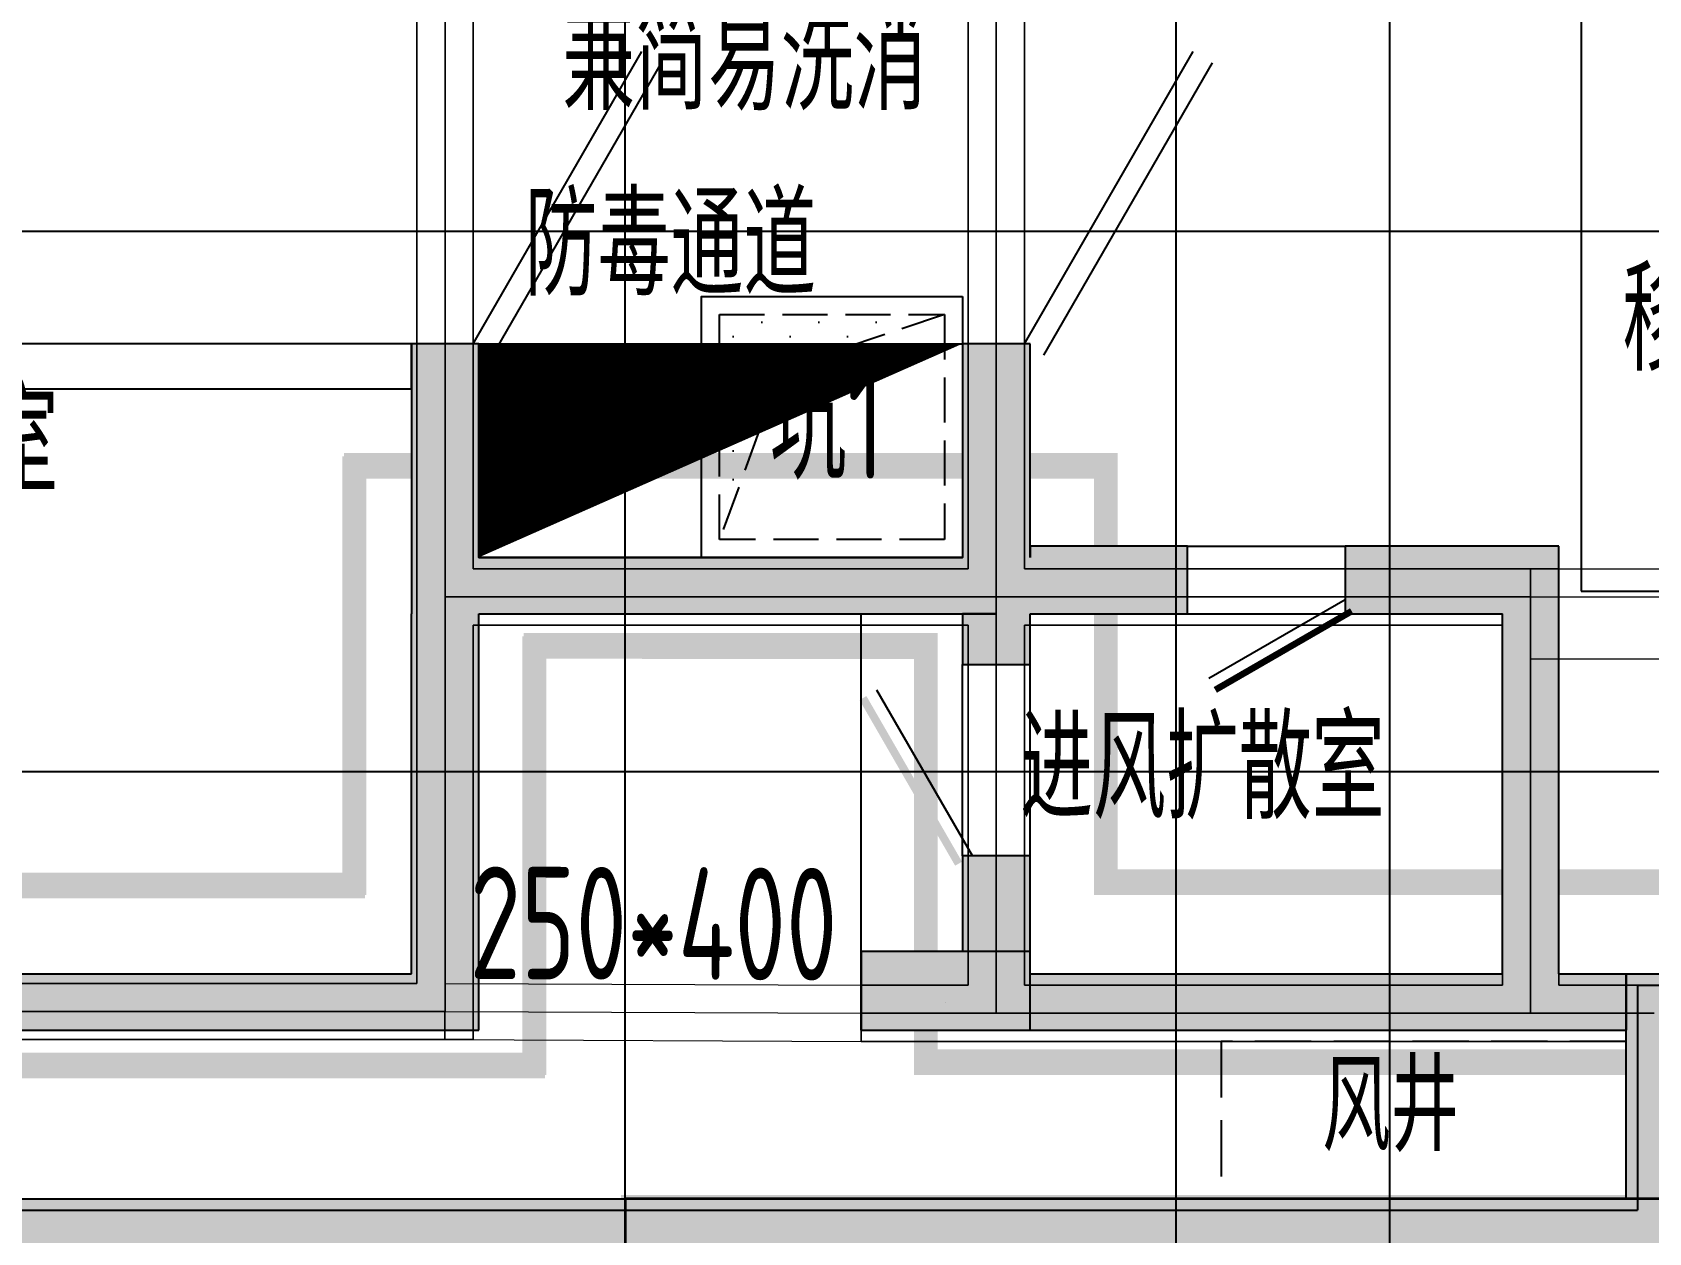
# Model space of a CAD drawing. Extents: x 369444 to 684549, y -549309 to 575337.
# Drawn here: x 492840 to 500024, y 399707 to 405041 of the extents above; entities that cross this region are included whole.
import ezdxf

# ---------------------------------------------------------------- set-up
doc = ezdxf.new("R2010")
doc.units = 0
doc.header["$LTSCALE"] = 1000
doc.header["$MEASUREMENT"] = 0
doc.linetypes.add('DASH', pattern=[0.35, 0.25, -0.1])
for name, color, linetype, lineweight, true_color in [('-1-0-1', 7, 'Continuous', 0, 0xc0c0c0), ('-1-1-2', 7, 'Continuous', 0, 0xc0c0c0), ('-2-0-1', 1, 'Continuous', 0, 0xff0000), ('-2-1-2', 9, 'Continuous', 0, 0x808080), ('1-6-1', 7, 'Continuous', 0, 0x55ff55), ('1-6-2', 7, 'Continuous', 0, 0x55ff55), ('12-6-1', 4, 'Continuous', 0, 0x00ffff), ('12-6-2', 4, 'Continuous', 0, 0x00ffff), ('12-6-5', 4, 'Continuous', 0, 0x00ffff)]:
    doc.layers.add(name, color=color, linetype=linetype, lineweight=lineweight, true_color=true_color)
for name, color, linetype in [('A-WALL-HATCH', 8, 'Continuous'), ('AIRD-PLUM', 122, 'Continuous'), ('COLUMN', 9, 'Continuous'), ('DOTE', 1, 'Continuous'), ('PUB_HATCH', 8, 'Continuous'), ('WALL', 9, 'Continuous'), ('WINDOW', 4, 'Continuous'), ('人防墙', 7, 'Continuous'), ('作业图', 7, 'Continuous'), ('填充', 8, 'Continuous'), ('房间名称', 72, 'Continuous'), ('文字', 2, 'Continuous'), ('砼墙', 151, 'Continuous'), ('防火分区线', 7, 'Continuous')]:
    doc.layers.add(name, color=color, linetype=linetype)
doc.layers.add('S_ConcWall', color=3, linetype='Continuous', lineweight=35)
doc.styles.add('_TCH_DIM', font='SIMPLEX', dxfattribs={"bigfont": 'GBCBIG'})
doc.styles.add('HNSJY', font='hnsjy-07.shx', dxfattribs={"width": 0.8, "bigfont": 'hnsjy-hz.shx'})
doc.styles.add('yjkcad', font='yjkeng.shx', dxfattribs={"width": 0.7, "height": 250, "bigfont": 'yjkchn.shx'})
doc.styles.add('说明', font='TSSDENG', dxfattribs={"width": 0.7, "bigfont": 'HZTXT'})

# ---------------------------------------------------------------- blocks, each defined once
blk = doc.blocks.new('nihao23fdf')
at = {"layer": '砼墙'}
h = blk.add_hatch(color=0, dxfattribs=at)
h.dxf.hatch_style = 1
h.paths.add_polyline_path([(-17550, -6200), (-17550, -5950), (-17950, -5950), (-17950, -2850), (-17550.24951171875, -2850), (-17550.24951171875, -2600), (-18250, -2600), (-18250, -6000), (-18250, -6200), (-18050, -6200)])
h.paths.add_polyline_path([(-17950, -8300), (-18250, -8300), (-18250, -13650.00048828125), (-17399.74951171875, -13650.00048828125), (-17399.74951171875, -13400.00048828125), (-17950, -13400.00048828125)])
h.paths.add_polyline_path([(-14074.8330078125, -9250.0166015625), (-13824.8330078125, -9250), (-13824.9990234375, -7250), (-14074.9990234375, -7250)])
h.paths.add_polyline_path([(-13799.763671875, -10449.99267578125), (-14099.76367121714, -10450.02187123982), (-14099.53061315205, -13400.00575794702), (-14699.75131693491, -13400.0004882697), (-14699.75, -13650.00048828125), (-14049.4990234375, -13650.00048828125), (-13249.4990234375, -13650.00048828125), (-13249.4990234375, -13400.00048828125), (-13799.529296875, -13399.9931640625)])
h.paths.add_polyline_path([(-15250.4990234375, -2600), (-15750.24951171875, -2600), (-15750.24951171875, -2850), (-15300.4990234375, -2850), (-15299.9990234375, -4400.029296875), (-15049.9990234375, -4399.970703125), (-15050.4990234375, -2850), (-14900.4990234375, -2850), (-14900.4990234375, -2600)])
h.paths.add_polyline_path([(-13449.7490234375, -2850), (-13449.9990234375, -5950), (-14049.9990234375, -5950), (-14049.9990234375, -6200), (-13199.9990234375, -6200), (-13199.9990234375, -2850), (-12800.9990234375, -2850), (-12800.9990234375, -2600), (-13249.9990234375, -2600), (-14000.4990234375, -2600), (-14000.2490234375, -2850)])
h.paths.add_polyline_path([(-10400.4990234375, -2600), (-11000.9990234375, -2600), (-11000.9990234375, -2850), (-10425.2490234375, -2850.00390625), (-10424.99999999998, -4650.033136978163), (-10174.99999999998, -4649.966730728163), (-10175.2490234375, -2849.99609375), (-9800.4990234375, -2850), (-9800.4990234375, -2600)])
h.paths.add_polyline_path([(-8300, -2600), (-8300, 0), (0, 0), (0, -2600), (-600, -2600), (-600, -2800), (0, -2800), (0, -2850), (0, -4700), (250, -4700), (250, -2850), (900.5, -2850), (900.5, -2600), (250, -2600), (250, 250), (-8550, 250), (-8550, -2600), (-8600.4990234375, -2600), (-8600.4990234375, -2800), (-8600.4990234375, -2850), (-7949.9990234375, -2850), (-7949.9990234375, -4500), (-7699.9990234375, -4500), (-7699.9990234375, -2600)])
h.paths.add_polyline_path([(2724.90625, -2850.00439453125), (3299.90625, -2850), (3299.90625, -2600), (2700.53515625, -2600), (2100.5, -2600), (2100.5, -2850), (2474.90625, -2850), (2474.831542975415, -4649.964821425441), (2724.831542975415, -4650.039528456691)])
h.paths.add_polyline_path([(5499.90625, -2850), (5499.90625, -6200), (6349.90625, -6200), (6349.90625, -5950), (5749.90625, -5950), (5749.609375, -2850), (6300.203125, -2850), (6300.5, -2600), (5549.90625, -2600), (5099.90625, -2600), (5099.90625, -2850)])
h.paths.add_polyline_path([(7550.53515625, -2600), (7200.5, -2600), (7200.5, -2850), (7350.46484375, -2850), (7349.90625, -4399.96484375), (7599.90625, -4400.03515625), (7600.46484375, -2850), (8050.203125, -2850), (8050.203125, -2600)])
h.paths.add_polyline_path([(10249.90625, -2850), (10249.90625, -5950), (9849.90625, -5950), (9849.90625, -6200), (10349.90625, -6200), (10549.90625, -6200), (10549.90625, -6000), (10549.90625, -2600), (9850.203125, -2600), (9850.203125, -2850)])
h.paths.add_polyline_path([(10549.90625, -8300), (10249.90625, -8300), (10249.90625, -13400.00048828125), (9699.703125, -13400.00048828125), (9699.703125, -13650.00048828125), (10549.90625, -13650.00048828125)])
h.paths.add_polyline_path([(6099.525391034782, -13399.99620058038), (5549.5, -13400.00048828125), (5549.5, -13650.00048828125), (6349.5, -13650.00048828125), (6999.703125, -13650.00048828125), (6999.704197706422, -13400.0004882736), (6399.526463507675, -13400.00478037033), (6399.714843926253, -10450.00429209674), (6099.714844159782, -10449.98204042413)])
h.paths.add_polyline_path([(6125.1669921875, -9250.0166015625), (6375.1669921875, -9250), (6375.0009765625, -7250), (6125.0009765625, -7250)])
h.paths.add_polyline_path([(-450, -14650.00048828125), (-450, -13650.00048828125), (150, -13650.00048828125), (150, -13400.00048828125), (-450, -13400.00048828125), (-450, -10210), (-700, -10210), (-700, -14250.00048828125), (-950, -14250.00048828125), (-950, -14650.00048828125)])
h.paths.add_polyline_path([(250, -9210), (250, -6200), (800, -6200), (800, -5950), (0, -5950), (0, -6000), (0, -6200), (0, -8900), (-450, -8900), (-900, -8900), (-900, -9210), (-700.0000000001164, -9210), (-700.0000000001164, -9310), (-450, -9310), (-450, -9210)])
h.paths.add_polyline_path([(-7250.000000000116, -9210), (-7250.000000000116, -9310), (-7000, -9310), (-7000, -9210), (-6800, -9210), (-6800, -8900), (-7250, -8900), (-7699.9990234375, -8900), (-7699.9990234375, -6200), (-7699.9990234375, -6000), (-7699.9990234375, -5950), (-8500, -5950), (-8500, -6200), (-7949.9990234375, -6200), (-7949.9990234375, -9210)])
h.paths.add_polyline_path([(-7250, -13400.00048828125), (-7850, -13400.00048828125), (-7850, -13650.00048828125), (-7250, -13650.00048828125), (-7250, -14650.00048828125), (-6750, -14650.00048828125), (-6749.999999999993, -14250.00048828125), (-6999.999999999993, -14250.00048828125), (-7000, -10209.42229774245), (-7249.999999997322, -10209.42229774245)])
at = {"layer": '砼墙', "color": 0, "lineweight": 35, "ltscale": 0.9999999776482582}
blk.add_lwpolyline([(250, -2600), (250, 250), (250, 250), (250, 250), (250, 250), (-8550, 250), (-8550, -2600)], dxfattribs=at)
blk = doc.blocks.new('$DorLib2D$00000181')
at = {"color": 0}
for p, q in [((-0.5333333333375236, 0.1410683602528024), (0.3326920704467717, 0.6410683602526994)), ((-0.5000000000041709, 0.08333333333380466), (0.3660254037800215, 0.583333333333762))]:
    blk.add_line(p, q, dxfattribs=at)
blk = doc.blocks.new('$DorLib2D$00000192')
at = {"color": 0}
blk.add_line((-0.4999999999906706, 0.1249999999948415), (0.3660254037936426, 0.6249999999947988), dxfattribs=at)
at = {"color": 0, "const_width": 0.0416666666666667}
blk.add_lwpolyline([(-0.5416666666573526, 0.1971687836435301), (0.3243587371270884, 0.6971687836435052)], dxfattribs=at)
blk = doc.blocks.new('_FZH')
blk.add_lwpolyline([(-0.5, -0.5), (0.5, -0.5), (0.5, 0.5), (-0.5, 0.5)], close=True)
at = {"layer": 'PUB_HATCH'}
blk.add_solid([(-0.5, -0.5), (0.5, -0.5), (-0.5, 0.5), (0.5, 0.5)], dxfattribs=at)
blk = doc.blocks.new('JSK1000')
at = {"layer": 'AIRD-PLUM'}
h = blk.add_hatch(dxfattribs=at)
h.set_pattern_fill('DOTS', color=8, scale=80, style=0)
h.set_pattern_definition([(0, (-20, -20), (63.5, 127), [0, -127])])
h.paths.add_polyline_path([(80, 1080), (80, 80), (320.9716578837224, 803.2870926924861), (1080, 1080)])
at = {"layer": 'AIRD-PLUM', "ltscale": 0.25}
blk.add_lwpolyline([(0, 0), (1160, 0), (1160, 1160), (2.273736754432321e-13, 1160)], close=True, dxfattribs=at)
at = {"layer": 'AIRD-PLUM', "color": 8, "linetype": 'DASH', "ltscale": 0.8}
blk.add_lwpolyline([(80, 80), (1080, 80), (1080, 1080), (80, 1080)], close=True, dxfattribs=at)
blk.add_lwpolyline([(80, 80), (320.9716578837224, 803.2870926924861), (1080, 1080)], dxfattribs=at)
blk = doc.blocks.new('A$C69B9310D')
at = {"layer": 'AIRD-PLUM', "xscale": -1, "rotation": 90}
blk.add_blockref('JSK1000', (1160.001854392933, 1160.000131775829), dxfattribs=at)
at = {"layer": '文字', "style": '说明', "width": 0.7}
blk.add_text('坑1', height=495, dxfattribs=at).set_placement((302.2758957293472, 349.9106249899778))
blk = doc.blocks.new('A$C344F088D')
at = {"layer": 'S_ConcWall', "color": 0, "lineweight": 35, "ltscale": 0.9999999776482582, "const_width": 35}
blk.add_lwpolyline([(4999.5, 0), (4999.5, -1700), (5249.5, -1700), (5249.5, -50), (5900, -50), (5900, 200), (5249.5, 200), (5249.5, 3050), (5249.5, 3050), (5249.5, 3050), (5249.5, 3050), (-3550.5, 3050), (-3550.5, 200), (-3600.9990234375, 200), (-3600.9990234375, 0), (-3600.9990234375, -50), (-2950.4990234375, -50), (-2950.4990234375, -1700), (-2700.4990234375, -1700), (-2700.4990234375, 200), (-3300.5, 200), (-3300.5, 2800)], dxfattribs=at)

msp = doc.modelspace()

# ---------------------------------------------------------------- hatches: boundary and pattern name
at = {"layer": 'A-WALL-HATCH'}
msp.add_hatch(color=256, dxfattribs=at).paths.add_polyline_path([(497274.6205072384, 400606.9949059177), (497274.6205072384, 400956.9947056461), (496524.6207361203, 400956.9947056461), (496524.6207361203, 400606.9949059177)])
at = {"layer": 'DOTE', "ltscale": 6}
h = msp.add_hatch(dxfattribs=at)
h.set_pattern_fill('ANSI31', color=256, scale=150)
h.set_pattern_definition([(45, (-38490348839.48112, -3905094223.284576), (-168.3798022700466, 168.3798022700466), [])])
h.paths.add_polyline_path([(494824.6228265744, 403657.001244514), (496974.6204538327, 403657.0009512592), (496974.6204538327, 402707.0110501933), (494824.6228265744, 402707.0113434482)])
at = {"layer": 'PUB_HATCH'}
for points in [[(494824.6206216794, 402707.0193342853), (494824.6252603512, 403657.0012440372), (494524.6252603512, 403657.0027098346), (494524.6206216794, 402707.0204620052), (494674.6200113278, 402582.0198983836)], [(497274.6204462033, 402707.0100969959), (497274.6250085812, 403657.0018987346), (496974.6250085812, 403657.0033397365), (496974.6204462033, 402707.0112247157), (497124.6202249508, 402657.0106606174)], [(494524.6126260739, 402457.0204620052), (494674.6200113278, 402582.0198983836), (494524.6206216794, 402707.0204620052)], [(494674.6200113278, 402582.0198979068), (494824.6194009762, 402457.0193342853), (497124.6193551999, 402457.0106591869), (497124.6202249508, 402657.0106606174), (496974.6204462033, 402707.0112247157), (494824.6206216794, 402707.0193342853)], [(497124.6202325802, 402657.0106606174), (497124.6193551999, 402457.0106591869), (496974.6183252316, 402457.0112213779), (497174.6185388546, 402548.6771382976), (497274.618874548, 402707.0100969959)], [(497274.6183252316, 402457.0100969959), (497975.0769586544, 402457.0075301814), (497975.0780572873, 402757.0075301814), (497274.6190423947, 402757.0100969959), (497174.6185388546, 402548.6771382976)], [(499624.618546484, 402757.0014857936), (498675.0780572873, 402757.0049652744), (498675.0769586544, 402457.0049652744), (499374.618546484, 402457.0024022746)], [(499499.6185693722, 400807.0000562358), (499624.6185617428, 400857.0000915218), (499624.618546484, 402757.0014857936), (499374.618546484, 402457.0024022746), (499374.6185617428, 400857.0000238109)], [(494524.6078042965, 400856.9948677707), (494824.6059885006, 400606.9937004733), (494824.6194009762, 402457.0193342853), (494674.6200113278, 402582.0198983836), (494524.6194009762, 402457.0204620052)], [(496974.6183252316, 402457.0112213779), (496974.618371008, 402231.999291389), (497274.618371008, 402231.9993476558), (497274.6183252316, 402457.0100969959), (497174.6185388546, 402548.6771382976)], [(496974.6186075192, 400956.999393909), (497274.6186151486, 400956.999393909), (497274.6185312252, 401381.9993476558), (496974.6185312252, 401381.999291389)], [(491374.6162958127, 400727.0070638347), (491424.6160821896, 400607.0069331813), (494824.6059885006, 400606.9937004733), (494524.6078042965, 400856.9948677707), (491424.6165323239, 400857.0069331813)], [(497274.6185312252, 400856.9995121646), (497274.6185312252, 400606.9995946574), (499499.618584631, 400607.0000495601), (499499.6185693722, 400807.000055759), (499374.6185617428, 400857.0000238109)], [(499499.6185693722, 400807.0000562358), (499499.6185998898, 400607.0000495601), (499924.6143121701, 400607.0001921344), (499924.6142358761, 400857.0001921344), (499624.6185617428, 400857.0000915218)], [(499924.6140680294, 400856.9158997226), (500174.6144800168, 400606.9183182407), (505924.6106805783, 400606.9739403415), (505824.609688757, 400806.9729728389), (505674.6094751339, 400856.9715218234)], [(499924.6157007199, 399856.9815506625), (500174.6161127072, 399606.9819082904), (500174.6144800168, 400606.9183182407), (499924.6140680294, 400856.9158997226)], [(492124.6156473141, 399856.970404594), (492374.6156473141, 399606.9707622218), (500174.6161127072, 399606.9819082904), (499924.6157007199, 399856.9815506625)]]:
    msp.add_hatch(color=256, dxfattribs=at).paths.add_polyline_path(points)

# ---------------------------------------------------------------- linework, layer by layer
at = {"layer": '-1-0-1', "color": 0}
for p in [(494674.3881387692, 402531.9712452579, -3600), (497124.395096777, 402531.9712452579, -3600), (499499.381424902, 402531.9712452579, -3600), (494674.3881387692, 400689.8713240314, -3600), (496524.3814859372, 400681.9559673953, -3600), (497124.395096777, 400681.9559673953, -3600), (499499.381424902, 400681.9559673953, -3600)]:
    msp.add_point(p, dxfattribs=at)
at = {"layer": '-1-1-2', "color": 0}
for p, q in [((494674.3881387692, 402531.9712452579, -3600), (494674.3881387692, 402531.9712452579)), ((497124.395096777, 402531.9712452579, -3600), (497124.395096777, 402531.9712452579)), ((499499.381424902, 402531.9712452579, -3600), (499499.381424902, 402531.9712452579)), ((494674.3881387692, 400689.8713240314, -3600), (494674.3881387692, 400689.8713240314)), ((496524.3814859372, 400681.9559673953, -3600), (496524.3814859372, 400681.9559673953)), ((497124.395096777, 400681.9559673953, -3600), (497124.395096777, 400681.9559673953)), ((499499.381424902, 400681.9559673953, -3600), (499499.381424902, 400681.9559673953))]:
    msp.add_line(p, q, dxfattribs=at)
at = {"layer": '-2-0-1', "color": 0}
for p, q in [((494674.3881387692, 402531.9712452579, -3600), (494674.3881387692, 405481.9750337291, -3600)), ((497124.395096777, 402531.9712452579, -3600), (497124.395096777, 405481.9750337291, -3600)), ((494674.3881387692, 400689.8713240314, -3600), (494674.3881387692, 402531.9712452579, -3600)), ((494674.3881387692, 402531.9712452579, -3600), (497124.395096777, 402531.9712452579, -3600)), ((497124.395096777, 400681.9559673953, -3600), (497124.395096777, 402531.9712452579, -3600)), ((497124.395096777, 402531.9712452579, -3600), (499499.381424902, 402531.9712452579, -3600)), ((499499.381424902, 402531.9712452579, -3600), (505799.3723535519, 402531.9712452579, -3600)), ((499499.381424902, 400681.9559673953, -3600), (499499.381424902, 402531.9712452579, -3600)), ((491299.380379675, 400689.8713240314, -3600), (494674.3881387692, 400689.8713240314, -3600)), ((494674.3881387692, 400689.8713240314, -3600), (496524.3814859372, 400681.9559673953, -3600)), ((496524.3814859372, 400681.9559673953, -3600), (497124.395096777, 400681.9559673953, -3600)), ((497124.395096777, 400681.9559673953, -3600), (499499.381424902, 400681.9559673953, -3600)), ((499499.381424902, 400681.9559673953, -3600), (500049.3778161984, 400681.9559673953, -3600))]:
    msp.add_line(p, q, dxfattribs=at)
at = {"layer": '-2-1-2', "color": 0}
for p, q in [((494674.3881387692, 402531.9712452579), (494674.3881387692, 405481.9750337291)), ((497124.395096777, 402531.9712452579), (497124.395096777, 405481.9750337291)), ((494674.3881387692, 400689.8713240314), (494674.3881387692, 402531.9712452579)), ((494674.3881387692, 402531.9712452579), (497124.395096777, 402531.9712452579)), ((497124.395096777, 400681.9559673953), (497124.395096777, 402531.9712452579)), ((497124.395096777, 402531.9712452579), (499499.381424902, 402531.9712452579)), ((499499.381424902, 402531.9712452579), (505799.3723535519, 402531.9712452579)), ((499499.381424902, 400681.9559673953), (499499.381424902, 402531.9712452579)), ((491299.380379675, 400689.8713240314), (494674.3881387692, 400689.8713240314)), ((494674.3881387692, 400689.8713240314), (496524.3814859372, 400681.9559673953)), ((496524.3814859372, 400681.9559673953), (497124.395096777, 400681.9559673953)), ((497124.395096777, 400681.9559673953), (499499.381424902, 400681.9559673953)), ((499499.381424902, 400681.9559673953), (500049.3778161984, 400681.9559673953))]:
    msp.add_line(p, q, dxfattribs=at)
at = {"layer": '1-6-1', "color": 0}
for p, q in [((494549.3881387692, 405606.9750337291, -3600), (494549.3881387692, 402531.9712452579, -3600)), ((494549.3881387692, 402531.9712452579), (494549.3881387692, 405606.9750337291)), ((497249.395096777, 405481.9750337291), (497249.395096777, 402656.9712452579)), ((497249.395096777, 402656.9712452579, -3600), (497249.395096777, 405481.9750337291, -3600)), ((494799.3881387692, 405356.9750337291), (494799.3881387692, 402656.9712452579)), ((494799.3881387692, 402656.9712452579, -3600), (494799.3881387692, 405356.9750337291, -3600)), ((496999.395096777, 405356.9750337291, -3600), (496999.395096777, 402656.9712452579, -3600)), ((496999.395096777, 402656.9712452579), (496999.395096777, 405356.9750337291)), ((494799.3881387692, 402656.9712452579), (494799.3881387692, 402656.9712452579, -3600)), ((494799.3881387692, 402656.9712452579, -3600), (494799.3881387692, 402656.9712452579)), ((496999.395096777, 402656.9712452579, -3600), (494799.3881387692, 402656.9712452579, -3600)), ((494799.3881387692, 402656.9712452579), (496999.395096777, 402656.9712452579)), ((496999.395096777, 402656.9712452579, -3600), (496999.395096777, 402656.9712452579)), ((496999.395096777, 402656.9712452579), (496999.395096777, 402656.9712452579, -3600)), ((497249.395096777, 402656.9712452579), (497249.395096777, 402656.9712452579, -3600)), ((497249.395096777, 402656.9712452579, -3600), (497249.395096777, 402656.9712452579)), ((499624.381424902, 402656.9712452579, -3600), (497249.395096777, 402656.9712452579, -3600)), ((497249.395096777, 402656.9712452579), (499624.381424902, 402656.9712452579)), ((499624.381424902, 402656.9712452579), (499624.381424902, 402656.9712452579, -3600)), ((499624.381424902, 402656.9712452579), (499624.381424902, 400806.9559673953)), ((499624.381424902, 402656.9712452579, -3600), (499624.381424902, 402656.9712452579)), ((499624.381424902, 400806.9559673953, -3600), (499624.381424902, 402656.9712452579, -3600)), ((494549.3881387692, 402531.9712452579, -3600), (494549.3881387692, 402531.9712452579)), ((494549.3881387692, 402531.9712452579, -3600), (494549.3881387692, 400814.8713240314, -3600)), ((494549.3881387692, 402531.9712452579), (494549.3881387692, 402531.9712452579, -3600)), ((494549.3881387692, 400814.8713240314), (494549.3881387692, 402531.9712452579)), ((494799.3881387692, 402406.9712452579), (494799.3881387692, 400564.8713240314)), ((494799.3881387692, 402406.9712452579, -3600), (494799.3881387692, 402406.9712452579)), ((494799.3881387692, 400564.8713240314, -3600), (494799.3881387692, 402406.9712452579, -3600)), ((494799.3881387692, 402406.9712452579), (494799.3881387692, 402406.9712452579, -3600)), ((496999.395096777, 402406.9712452579), (494799.3881387692, 402406.9712452579)), ((494799.3881387692, 402406.9712452579, -3600), (496999.395096777, 402406.9712452579, -3600)), ((496999.395096777, 402406.9712452579, -3600), (496999.395096777, 400806.9559673953, -3600)), ((496999.395096777, 402406.9712452579), (496999.395096777, 402406.9712452579, -3600)), ((496999.395096777, 400806.9559673953), (496999.395096777, 402406.9712452579)), ((496999.395096777, 402406.9712452579, -3600), (496999.395096777, 402406.9712452579)), ((497249.395096777, 402406.9712452579), (497249.395096777, 400806.9559673953)), ((497249.395096777, 402406.9712452579, -3600), (497249.395096777, 402406.9712452579)), ((497249.395096777, 400806.9559673953, -3600), (497249.395096777, 402406.9712452579, -3600)), ((497249.395096777, 402406.9712452579), (497249.395096777, 402406.9712452579, -3600)), ((499374.381424902, 402406.9712452579), (497249.395096777, 402406.9712452579)), ((497249.395096777, 402406.9712452579, -3600), (499374.381424902, 402406.9712452579, -3600)), ((499374.381424902, 402406.9712452579, -3600), (499374.381424902, 402406.9712452579)), ((499374.381424902, 402406.9712452579, -3600), (499374.381424902, 400806.9559673953, -3600)), ((499374.381424902, 402406.9712452579), (499374.381424902, 402406.9712452579, -3600)), ((499374.381424902, 400806.9559673953), (499374.381424902, 402406.9712452579)), ((494549.3881387692, 400814.8713240314, -3600), (491424.380379675, 400814.8713240314, -3600)), ((491424.380379675, 400814.8713240314), (494549.3881387692, 400814.8713240314)), ((494549.3881387692, 400814.8713240314, -3600), (494549.3881387692, 400814.8713240314)), ((494549.3881387692, 400814.8713240314), (494549.3881387692, 400814.8713240314, -3600)), ((496524.3814859372, 400806.9559673953, -3600), (496524.3814859372, 400806.9559673953)), ((496999.395096777, 400806.9559673953, -3600), (496524.3814859372, 400806.9559673953, -3600)), ((496524.3814859372, 400806.9559673953), (496999.395096777, 400806.9559673953)), ((496524.3814859372, 400806.9559673953, -3600), (496524.3814859372, 400556.9559673953, -3600)), ((496524.3814859372, 400806.9559673953), (496524.3814859372, 400806.9559673953, -3600)), ((496524.3814859372, 400556.9559673953), (496524.3814859372, 400806.9559673953)), ((496999.395096777, 400806.9559673953, -3600), (496999.395096777, 400806.9559673953)), ((496999.395096777, 400806.9559673953), (496999.395096777, 400806.9559673953, -3600)), ((497249.395096777, 400806.9559673953), (497249.395096777, 400806.9559673953, -3600)), ((497249.395096777, 400806.9559673953, -3600), (497249.395096777, 400806.9559673953)), ((499374.381424902, 400806.9559673953, -3600), (497249.395096777, 400806.9559673953, -3600)), ((497249.395096777, 400806.9559673953), (499374.381424902, 400806.9559673953)), ((499374.381424902, 400806.9559673953, -3600), (499374.381424902, 400806.9559673953)), ((499374.381424902, 400806.9559673953), (499374.381424902, 400806.9559673953, -3600)), ((499624.381424902, 400806.9559673953), (499624.381424902, 400806.9559673953, -3600)), ((499624.381424902, 400806.9559673953, -3600), (499624.381424902, 400806.9559673953)), ((500049.3778161984, 400806.9559673953, -3600), (499624.381424902, 400806.9559673953, -3600)), ((499624.381424902, 400806.9559673953), (500049.3778161984, 400806.9559673953)), ((494799.3881387692, 400564.8713240314), (491424.380379675, 400564.8713240314)), ((491424.380379675, 400564.8713240314, -3600), (494799.3881387692, 400564.8713240314, -3600)), ((494799.3881387692, 400564.8713240314), (494799.3881387692, 400564.8713240314, -3600)), ((494799.3881387692, 400564.8713240314, -3600), (494799.3881387692, 400564.8713240314)), ((496524.3814859372, 400556.9559673953), (496524.3814859372, 400556.9559673953, -3600)), ((497124.395096777, 400556.9559673953), (496524.3814859372, 400556.9559673953)), ((496524.3814859372, 400556.9559673953, -3600), (497124.395096777, 400556.9559673953, -3600)), ((496524.3814859372, 400556.9559673953, -3600), (496524.3814859372, 400556.9559673953)), ((497124.395096777, 400556.9559673953), (497124.395096777, 400556.9559673953, -3600)), ((499499.381424902, 400556.9559673953), (497124.395096777, 400556.9559673953)), ((497124.395096777, 400556.9559673953, -3600), (499499.381424902, 400556.9559673953, -3600)), ((497124.395096777, 400556.9559673953, -3600), (497124.395096777, 400556.9559673953)), ((499499.381424902, 400556.9559673953), (499499.381424902, 400556.9559673953, -3600)), ((499924.3778161984, 400556.9559673953), (499499.381424902, 400556.9559673953)), ((499499.381424902, 400556.9559673953, -3600), (499924.3778161984, 400556.9559673953, -3600)), ((499499.381424902, 400556.9559673953, -3600), (499499.381424902, 400556.9559673953)), ((499924.3778161984, 400556.9559673953, -3600), (499924.3778161984, 400556.9559673953)), ((499924.3778161984, 400556.9559673953, -3600), (499924.3778161984, 399856.9434880901, -3600)), ((499924.3778161984, 400556.9559673953), (499924.3778161984, 400556.9559673953, -3600)), ((499924.3778161984, 399856.9434880901), (499924.3778161984, 400556.9559673953)), ((495624.3205270749, 399856.9434880901, -3600), (492124.3785257321, 399856.9434880901, -3600)), ((492124.3785257321, 399856.9434880901), (495624.3205270749, 399856.9434880901)), ((495624.3205270749, 399856.9434880901), (495624.3205270749, 399856.9434880901, -3600)), ((495624.3205270749, 399856.9434880901, -3600), (495624.3205270749, 399856.9434880901)), ((496224.3215036374, 399856.9434880901, -3600), (495624.3205270749, 399856.9434880901, -3600)), ((495624.3205270749, 399856.9434880901), (496224.3215036374, 399856.9434880901)), ((496224.3215036374, 399856.9434880901), (496224.3215036374, 399856.9434880901, -3600)), ((496224.3215036374, 399856.9434880901, -3600), (496224.3215036374, 399856.9434880901)), ((496424.3215036374, 399856.9434880901, -3600), (496224.3215036374, 399856.9434880901, -3600)), ((496224.3215036374, 399856.9434880901), (496424.3215036374, 399856.9434880901)), ((496424.3215036374, 399856.9434880901, -3600), (496424.3215036374, 399856.9434880901)), ((499999.3205270749, 399856.9434880901, -3600), (496424.3215036374, 399856.9434880901, -3600)), ((496424.3215036374, 399856.9434880901), (499999.3205270749, 399856.9434880901)), ((496424.3215036374, 399856.9434880901), (496424.3215036374, 399856.9434880901, -3600)), ((499924.3778161984, 399856.9434880901, -3600), (499924.3778161984, 399856.9434880901)), ((499924.3778161984, 399856.9434880901, -3600), (499999.3205270749, 399856.9434880901, -3600)), ((499924.3778161984, 399856.9434880901), (499924.3778161984, 399856.9434880901, -3600)), ((499999.3205270749, 399856.9434880901), (499924.3778161984, 399856.9434880901)), ((499999.3205270749, 399856.9434880901), (499999.3205270749, 399856.9434880901, -3600)), ((499999.3205270749, 399856.9434880901, -3600), (499999.3205270749, 399856.9434880901))]:
    msp.add_line(p, q, dxfattribs=at)
at = {"layer": '1-6-2', "color": 0}
for p, q in [((494674.3881387692, 405481.9750337291), (494674.3881387692, 402531.9712452579)), ((494674.3881387692, 402531.9712452579, -3600), (494674.3881387692, 405481.9750337291, -3600)), ((497124.395096777, 405481.9750337291), (497124.395096777, 402531.9712452579)), ((497124.395096777, 402531.9712452579, -3600), (497124.395096777, 405481.9750337291, -3600)), ((494674.3881387692, 402531.9712452579), (494674.3881387692, 402531.9712452579, -3600)), ((494674.3881387692, 402531.9712452579), (494674.3881387692, 400689.8713240314)), ((494674.3881387692, 402531.9712452579, -3600), (494674.3881387692, 402531.9712452579)), ((494674.3881387692, 400689.8713240314, -3600), (494674.3881387692, 402531.9712452579, -3600)), ((494674.3881387692, 402531.9712452579), (494674.3881387692, 402531.9712452579, -3600)), ((497124.395096777, 402531.9712452579), (494674.3881387692, 402531.9712452579)), ((494674.3881387692, 402531.9712452579, -3600), (497124.395096777, 402531.9712452579, -3600)), ((497124.395096777, 402531.9712452579), (497124.395096777, 402531.9712452579, -3600)), ((497124.395096777, 402531.9712452579), (497124.395096777, 400681.9559673953)), ((497124.395096777, 402531.9712452579, -3600), (497124.395096777, 402531.9712452579)), ((497124.395096777, 400681.9559673953, -3600), (497124.395096777, 402531.9712452579, -3600)), ((497124.395096777, 402531.9712452579), (497124.395096777, 402531.9712452579, -3600)), ((499499.381424902, 402531.9712452579), (497124.395096777, 402531.9712452579)), ((497124.395096777, 402531.9712452579, -3600), (499499.381424902, 402531.9712452579, -3600)), ((497124.395096777, 402531.9712452579, -3600), (497124.395096777, 402531.9712452579)), ((499499.381424902, 402531.9712452579, -3600), (499499.381424902, 402531.9712452579)), ((499499.381424902, 402531.9712452579), (499499.381424902, 400681.9559673953)), ((499499.381424902, 402531.9712452579, -3600), (499499.381424902, 402531.9712452579)), ((499499.381424902, 400681.9559673953, -3600), (499499.381424902, 402531.9712452579, -3600)), ((494674.3881387692, 400689.8713240314), (491299.380379675, 400689.8713240314)), ((491299.380379675, 400689.8713240314, -3600), (494674.3881387692, 400689.8713240314, -3600)), ((494674.3881387692, 400689.8713240314), (494674.3881387692, 400689.8713240314, -3600)), ((494674.3881387692, 400689.8713240314, -3600), (494674.3881387692, 400689.8713240314)), ((496524.3814859372, 400681.9559673953), (496524.3814859372, 400681.9559673953, -3600)), ((497124.395096777, 400681.9559673953), (496524.3814859372, 400681.9559673953)), ((496524.3814859372, 400681.9559673953, -3600), (497124.395096777, 400681.9559673953, -3600)), ((497124.395096777, 400681.9559673953), (497124.395096777, 400681.9559673953, -3600)), ((497124.395096777, 400681.9559673953), (497124.395096777, 400681.9559673953, -3600)), ((499499.381424902, 400681.9559673953), (497124.395096777, 400681.9559673953)), ((497124.395096777, 400681.9559673953, -3600), (499499.381424902, 400681.9559673953, -3600)), ((497124.395096777, 400681.9559673953, -3600), (497124.395096777, 400681.9559673953)), ((499499.381424902, 400681.9559673953), (499499.381424902, 400681.9559673953, -3600)), ((499499.381424902, 400681.9559673953), (499499.381424902, 400681.9559673953, -3600)), ((500049.3778161984, 400681.9559673953), (499499.381424902, 400681.9559673953)), ((499499.381424902, 400681.9559673953, -3600), (500049.3778161984, 400681.9559673953, -3600)), ((499499.381424902, 400681.9559673953, -3600), (499499.381424902, 400681.9559673953))]:
    msp.add_line(p, q, dxfattribs=at)
at = {"layer": '12-6-1', "color": 0}
for p, q in [((499499.381424902, 402656.9712452579), (499499.381424902, 402256.9712452579)), ((499499.381424902, 402656.9712452579, -600), (499499.381424902, 402656.9712452579)), ((499499.381424902, 402256.9712452579, -600), (499499.381424902, 402656.9712452579, -600)), ((499499.381424902, 402656.9712452579), (505799.3723535519, 402656.9712452579)), ((499499.381424902, 402656.9712452579, -600), (505799.3723535519, 402656.9712452579, -600)), ((499499.381424902, 402256.9712452579), (499499.381424902, 402256.9712452579, -600)), ((499499.381424902, 402256.9712452579), (505799.3723535519, 402256.9712452579)), ((499499.381424902, 402256.9712452579, -600), (505799.3723535519, 402256.9712452579, -600)), ((494674.9229593258, 400814.870180099), (494673.8533182126, 400564.8724684406)), ((494673.8533182126, 400564.8724684406, -400), (494674.9229593258, 400814.870180099, -400)), ((494674.9229593258, 400814.870180099, -400), (494674.9229593258, 400814.870180099)), ((494674.9229593258, 400814.870180099), (496524.9163064938, 400806.9548229862)), ((494674.9229593258, 400814.870180099, -400), (496524.9163064938, 400806.9548229862, -400)), ((496524.9163064938, 400806.9548229862), (496523.8466653805, 400556.9571113277)), ((496523.8466653805, 400556.9571113277, -400), (496524.9163064938, 400806.9548229862, -400)), ((496524.9163064938, 400806.9548229862, -400), (496524.9163064938, 400806.9548229862)), ((494673.8533182126, 400564.8724684406), (494673.8533182126, 400564.8724684406, -400)), ((494673.8533182126, 400564.8724684406), (496523.8466653805, 400556.9571113277)), ((494673.8533182126, 400564.8724684406, -400), (496523.8466653805, 400556.9571113277, -400)), ((496523.8466653805, 400556.9571113277), (496523.8466653805, 400556.9571113277, -400))]:
    msp.add_line(p, q, dxfattribs=at)
at = {"layer": '12-6-2', "color": 0}
for p, q in [((499499.381424902, 402531.9712452579), (505799.3723535519, 402531.9712452579)), ((494674.3881387692, 400689.8713240314), (496524.3814859372, 400681.9559673953))]:
    msp.add_line(p, q, dxfattribs=at)
at = {"layer": 'COLUMN', "color": 8}
for p, q in [((497274.6205072384, 400956.9947056461), (496524.6207361203, 400956.9947056461)), ((496524.6207361203, 400956.9947056461), (496524.6207361203, 400606.9949059177)), ((497274.6205072384, 400606.9949059177), (497274.6205072384, 400956.9947056461)), ((496524.6207361203, 400606.9949059177), (497274.6205072384, 400606.9949059177))]:
    msp.add_line(p, q, dxfattribs=at)
at = {"layer": 'DOTE', "color": 8}
for p, q in [((495474.4833230954, 261806.9745316196), (495474.4833230954, 476704.7720441509)), ((497924.4831018429, 59364.2341589618), (497924.4831018429, 476704.7720441509)), ((498874.4829263669, 59364.23415943864), (498874.4829721432, 476704.7720441509))]:
    msp.add_line(p, q, dxfattribs=at)
at = {"layer": 'DOTE', "color": 8, "lineweight": -2}
for p, q in [((377844.3971185666, 404156.9742912936), (624570.9460306149, 404156.9742912936)), ((377844.3971185666, 401756.9743961978), (624570.9460306149, 401756.9743961978))]:
    msp.add_line(p, q, dxfattribs=at)
at = {"layer": 'WALL'}
for p, q in [((494524.6252603512, 403657.0027093578), (492724.6272745114, 403657.001965015)), ((494524.6252603512, 403657.0027098346), (494524.6206216794, 402707.0204620052)), ((494524.6253366452, 403457.0027093578), (494524.6252603512, 403657.0027093578)), ((494824.6252603512, 403657.0012440372), (494524.6252603512, 403657.0027098346)), ((494824.6206216794, 402707.0193342853), (494824.6252603512, 403657.0012440372)), ((496974.6250085812, 403657.0033397365), (496974.6204462033, 402707.0112247157)), ((497274.6250085812, 403657.0018987346), (496974.6250085812, 403657.0033397365)), ((497274.6204462033, 402707.0100969959), (497274.6250085812, 403657.0018987346)), ((492724.6273584347, 403457.001965015), (494524.6253366452, 403457.0027093578)), ((494524.6135644894, 402707.0204620052), (494524.6126260739, 402457.0204620052)), ((494524.6135644894, 402707.0204620052), (494524.6206216794, 402707.0204620052)), ((494824.6206216794, 402707.0193342853), (496974.6204462033, 402707.0112247157)), ((497274.6190423947, 402757.0100969959), (497274.618874548, 402707.0100969959)), ((497274.6204462033, 402707.0100969959), (497274.618874548, 402707.0100969959)), ((497975.0780572873, 402757.0075301814), (497274.6190423947, 402757.0100969959)), ((497975.0769586544, 402457.0075301814), (497975.0780572873, 402757.0075301814)), ((498675.0780572873, 402757.0049652744), (498675.0769586544, 402457.0049652744)), ((499624.618546484, 402757.0014857936), (498675.0780572873, 402757.0049652744)), ((499624.6185617428, 400857.0000915218), (499624.618546484, 402757.0014857936)), ((494524.6078042965, 400856.9948677707), (494524.6194009762, 402457.0204620052)), ((494524.6126260739, 402457.0204620052), (494524.6194009762, 402457.0204620052)), ((494824.6059885006, 400606.9937004733), (494824.6194009762, 402457.0193342853)), ((494824.6194009762, 402457.0193342853), (497124.6193551999, 402457.0106591869)), ((497124.6193551999, 402457.0106591869), (496974.6183252316, 402457.0112213779)), ((496974.6183252316, 402457.0112213779), (496974.618371008, 402231.999291389)), ((497274.6183252316, 402457.0100969959), (497975.0769586544, 402457.0075301814)), ((497274.618371008, 402231.9993476558), (497274.6183252316, 402457.0100969959)), ((498675.0769586544, 402457.0049652744), (499374.618546484, 402457.0024022746)), ((499374.6185617428, 400857.0000238109), (499374.618546484, 402457.0024022746)), ((496974.618371008, 402231.999291389), (497274.618371008, 402231.9993476558)), ((497274.6185312252, 401381.9993476558), (496974.6185312252, 401381.999291389)), ((496974.6185312252, 401381.999291389), (496974.6186075192, 400956.999393909)), ((497274.6186151486, 400956.999393909), (497274.6185312252, 401381.9993476558)), ((491424.6165323239, 400857.0069331813), (494524.6078042965, 400856.9948677707)), ((497274.6186304074, 400856.9995946574), (499374.6185617428, 400857.0000238109)), ((499624.6185617428, 400857.0000915218), (499924.6142358761, 400857.0001921344)), ((499924.6140680294, 400856.9158997226), (505674.6094751339, 400856.9715218234)), ((499924.6157007199, 399856.9815506625), (499924.6140680294, 400856.9158997226)), ((499924.6142358761, 400857.0001921344), (499924.6143121701, 400607.0001921344)), ((499974.4866342526, 400806.9736413646), (509224.3666467648, 400806.9736413646)), ((499974.4866342526, 400806.9736413646), (499974.4866342526, 399806.9736413646)), ((496524.6185007077, 400731.9998335529, -13.99406522120675), (496524.6185007077, 400731.9998335529, -13.99406522120675)), ((496899.6185770016, 400731.9997143436, -13.99406522120675), (496899.6185770016, 400731.9997143436, -13.99406522120675)), ((497274.6186532956, 400731.9995946574, -13.99406522120675), (497274.6186532956, 400731.9995946574, -13.99406522120675)), ((491424.6160821896, 400607.0069331813), (494824.6059885006, 400606.9937004733)), ((497274.6185312252, 400606.9995946574), (499499.618584631, 400607.0000495601)), ((499499.6185998898, 400607.0000495601), (499924.6143121701, 400607.0001921344)), ((492124.6156473141, 399856.970404594), (499924.6157007199, 399856.9815506625)), ((492124.9862070065, 399806.9736413646), (495624.4866342526, 399806.9736413646)), ((495624.4866342526, 399806.9736413646), (496224.4866342526, 399806.9736413646)), ((496224.4866342526, 399806.9736413646), (499974.4866342526, 399806.9736413646))]:
    msp.add_line(p, q, dxfattribs=at)
at = {"layer": 'WINDOW'}
for p, q in [((497975.0780572873, 402757.0075306583, -0.01106522120675191), (498675.0780572873, 402757.0049652744, -0.01106522120675191)), ((496524.6185312252, 400606.9998335529), (496524.619088171, 402457.0129084277)), ((497975.0769586544, 402457.0075306583, -0.01106522120675191), (498675.0769586544, 402457.0049652744, -0.01106522120675191))]:
    msp.add_line(p, q, dxfattribs=at)
at = {"layer": 'WINDOW', "color": 0}
for p, q in [((496974.6185235959, 401381.9992928195, 2.342988496358709), (496974.618371008, 402231.9992928195, 2.342988496358709)), ((497274.6185235959, 401381.9993462253, 2.342988496358709), (497274.618371008, 402231.9993462253, 2.342988496358709))]:
    msp.add_line(p, q, dxfattribs=at)
at = {"layer": 'WINDOW', "color": 1}
msp.add_lwpolyline([(499724.6094751339, 402556.9778670955), (505674.6094751339, 402556.9778623271), (505674.6094751339, 406756.9778613735), (499724.6094751339, 406756.9778661418)], close=True, dxfattribs=at)
at = {"layer": 'WINDOW', "linetype": 'DASH'}
msp.add_lwpolyline([(499924.4866342526, 400556.9736413646), (498124.4866342526, 400556.9736413646), (498124.4866342526, 399856.9736413646), (499924.4866342526, 399856.9736413646)], close=True, dxfattribs=at)
at = {"layer": '人防墙', "color": 3}
msp.add_lwpolyline([(494824.6228265744, 403657.001244514), (496974.6204538327, 403657.0009512592), (496974.6204538327, 402707.0110501933), (494824.6228265744, 402707.0113434482)], close=True, dxfattribs=at)
at = {"layer": '防火分区线', "color": 5, "linetype": 'DASH', "ltscale": 8, "const_width": 100}
for points in [[(491724.489716528, 400457.0039643932), (495074.5324945431, 400457.0039643932), (495074.5309915524, 402321.0832209277), (496814.6027536374, 402321.0747317958), (496814.5989313107, 400471.0159921336), (506130.5525369626, 400471.0159926105), (506131.0354394894, 403546.446706264), (510525.0759134274, 403546.438513248), (510524.4169321042, 407056.7494620967), (493124.5428247433, 407056.2375764537), (493124.5428247433, 406664.789126842), (491824.5429468136, 406664.789126842)], [(490924.4937906247, 401257.0039643932), (494274.531853674, 401257.0039643932), (494274.5303506833, 403121.0871243167), (497614.6044015866, 403121.0708293605), (497614.6005792599, 401271.0159921336), (505330.6781473141, 401271.0159926105), (505331.161049841, 404346.4481978107), (509724.9257211667, 404346.4400047946), (509724.5671091061, 406256.7259311366), (493924.5428247433, 406256.2611112285), (493924.5428247433, 405864.789126842), (491024.5429468136, 405864.789126842)]]:
    msp.add_lwpolyline(points, dxfattribs=at)
at = {"layer": '防火分区线', "color": 56, "linetype": 'DASH', "ltscale": 8, "const_width": 100}
for points in [[(490917.551674841, 401242.9347457576), (494268.2457742672, 401242.9347457576), (494268.2442712765, 403107.0179056812), (497608.3183221798, 403107.001610725), (497608.3144998532, 401256.9467734981), (505324.397629736, 401256.9467739749), (505324.9232950192, 404332.3789791751), (510518.7542657834, 404332.3692946124), (510518.2450799923, 398206.96190974), (516024.3894281369, 398206.9571957279), (516024.3894281369, 393106.9596995998), (514869.2357568722, 393106.9636945415), (514873.6597604733, 390706.9724831271), (540868.4831323605, 390706.8418049503)], [(491718.8596734982, 400442.9347457576), (495068.2464227658, 400442.9347457576), (495068.2449197751, 402307.014002769), (496808.3166666012, 402307.0055136371), (496808.3128442746, 400456.9467734981), (506124.2608957272, 400456.9467739749), (506124.7865610104, 403532.3774876285), (509718.6877603512, 403532.3707866359), (509718.1785745602, 397406.9625944782), (515224.3894281369, 397406.957880466), (515224.3894281369, 393906.962466209), (514067.7597208004, 393906.9664663959), (514075.1330652218, 389906.9764971423), (540068.4831323605, 389906.8458265949)]]:
    msp.add_lwpolyline(points, dxfattribs=at)

# ---------------------------------------------------------------- block references
at = {"layer": 'WALL', "xscale": 749.9997711181641, "yscale": 349.9997997283936, "zscale": 349.9997997283936}
msp.add_blockref('_FZH', (496899.6186456662, 400781.9994940448), dxfattribs=at)
at = {"layer": 'WINDOW', "color": 0}
for name, p, xscale, yscale, zscale, rotation in [('$DorLib2D$00000181', (494674.62893009, 404407.0019769359), -1500, 1500, 1500, 269.9997200861408), ('$DorLib2D$00000181', (497124.6286172848, 404407.0026192355), -1500, 1500, 1500, 269.9997248279319), ('$DorLib2D$00000192', (497124.6184473019, 401806.9993195224), 850.0000000000002, 850.0000000000002, 850.0000000000002, 90.00001077853636)]:
    msp.add_blockref(name, p, dxfattribs=dict(at, xscale=xscale, yscale=yscale, zscale=zscale, rotation=rotation))
at = {"layer": 'WINDOW', "xscale": 700, "yscale": 700, "zscale": -700, "rotation": 179.999790053821}
msp.add_blockref('$DorLib2D$00000192', (498325.0775079709, 402607.0062479663), dxfattribs=at)
at = {"layer": '作业图', "color": 8}
msp.add_blockref('A$C344F088D', (499024.986637603, 396806.943487931), dxfattribs=at)
at = {"layer": '填充'}
msp.add_blockref('A$C69B9310D', (495814.6185998898, 402707.0110897708), dxfattribs=at)
at = {"layer": '砼墙', "color": 8}
msp.add_blockref('nihao23fdf', (504024.4866342526, 399606.9736413646), dxfattribs=at)

# ---------------------------------------------------------------- texts
at = {"color": 2, "style": '_TCH_DIM'}
for s, p in [('兼简易洗消', (495195.0188837033, 404695.715423553)), ('防毒通道', (495028.2501764279, 403871.4557513881, 2.394011608496165)), ('移动电站', (499907.5309152585, 403538.8308171916, 2.354065077206752)), ('防化值班室', (491335.1681528073, 402996.1511554408)), ('进风扩散室', (497230.4592905026, 401545.5686683345))]:
    msp.add_text(s, height=450, dxfattribs=at).set_placement(p)
at = {"layer": '12-6-5', "color": 0, "insert": (495600.0052041989, 400830.9123181987), "char_height": 500, "attachment_point": 8, "rotation": 359.75485653475613, "style": 'yjkcad'}
msp.add_mtext('250*400', dxfattribs=at)
at = {"layer": '房间名称', "style": 'HNSJY', "width": 0.8}
msp.add_text('风井', height=400, dxfattribs=at).set_placement((498572.8874368649, 400069.4232363391))

doc.saveas('drawing.dxf')
